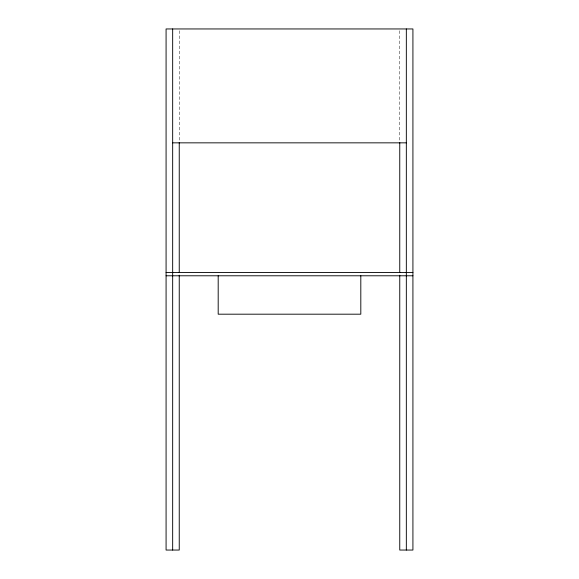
<?xml version="1.0" encoding="UTF-8"?>
<svg xmlns="http://www.w3.org/2000/svg" width="579" height="579" viewBox="0 0 579 579"><rect width="100%" height="100%" fill="white"/><g stroke="black" fill="none" stroke-linecap="round" stroke-linejoin="round"><path stroke-width="0.43" stroke-dasharray="2.9 2.17" d="M399.756 30.752L399.756 141.703M179.244 30.752L179.244 141.703"/><path stroke-width="0.87" d="M172.665 142.847L406.335 142.847M166.079 272.499L412.921 272.499M166.079 275.785L412.921 275.785M406.335 28.95L406.335 550.05M399.756 142.608L399.756 272.499M399.756 275.206L399.756 550.05L412.921 550.05L412.921 28.95L166.079 28.95L166.079 550.05L179.244 550.05L179.244 275.206M360.811 275.785L360.811 314.187L218.189 314.187L218.189 275.785M179.244 142.608L179.244 272.499M172.665 28.95L172.665 550.05"/></g></svg>
